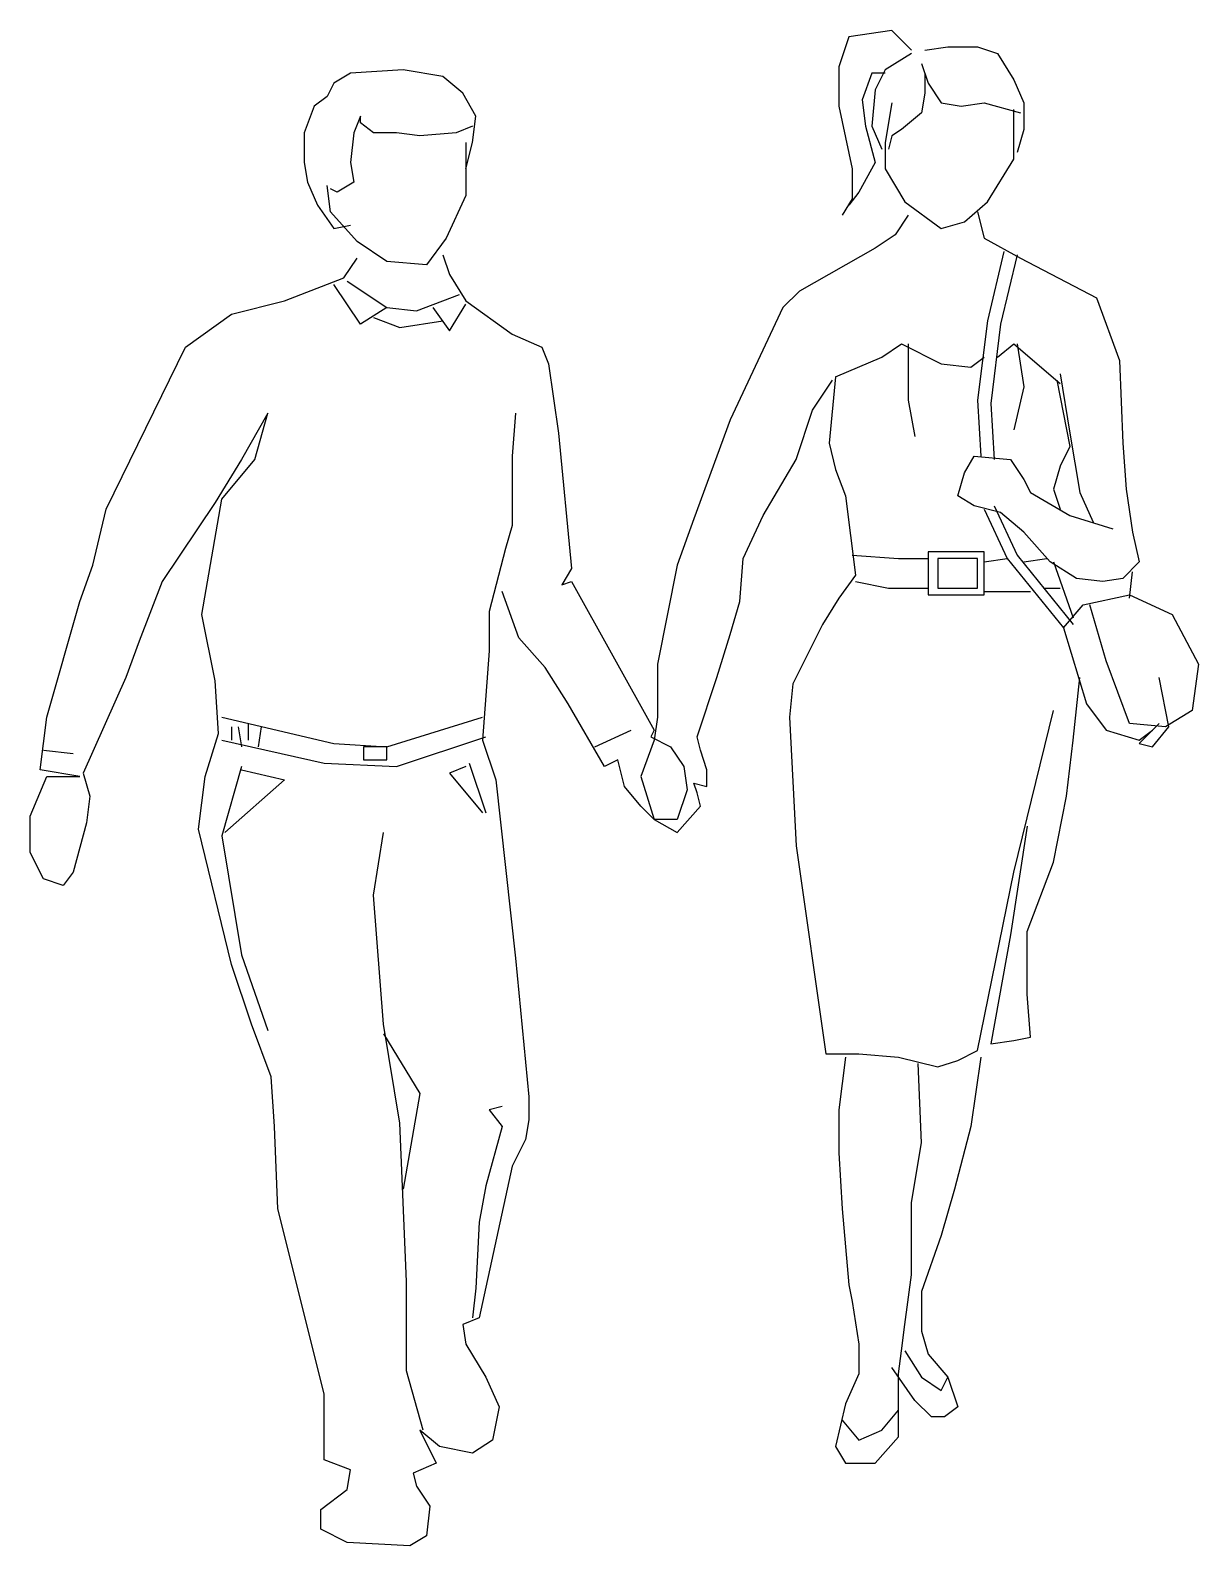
# Model space of a CAD drawing. Header units: millimetres. Extents: x -1573.91 to -1572.68, y 1787.93 to 1789.53.
import ezdxf

# ---------------------------------------------------------------- set-up
doc = ezdxf.new("R2010")
doc.units = ezdxf.units.MM
doc.header["$LTSCALE"] = 10
doc.layers.add('Humanos', color=2, linetype='Continuous')

msp = doc.modelspace()

# ---------------------------------------------------------------- linework, layer by layer
at = {"layer": 'Humanos'}
for p, q in [((-1573.0027, 1789.5296), (-1573.0479, 1789.5227)), ((-1572.9818, 1789.5087), (-1573.0027, 1789.5296)), ((-1573.0479, 1789.5227), (-1573.0584, 1789.4913)), ((-1572.9679, 1789.5087), (-1572.9435, 1789.5122)), ((-1572.9435, 1789.5122), (-1572.9122, 1789.5122)), ((-1572.9122, 1789.5122), (-1572.8913, 1789.5053)), ((-1572.9818, 1789.5053), (-1573.0097, 1789.4879)), ((-1572.9714, 1789.4948), (-1572.9644, 1789.4739)), ((-1572.8913, 1789.5053), (-1572.8739, 1789.4774)), ((-1573.5734, 1789.4844), (-1573.5908, 1789.4739)), ((-1573.5177, 1789.4879), (-1573.5734, 1789.4844)), ((-1573.476, 1789.4809), (-1573.5177, 1789.4879)), ((-1573.4551, 1789.4635), (-1573.476, 1789.4809)), ((-1573.0584, 1789.4913), (-1573.0584, 1789.4496)), ((-1573.0236, 1789.4844), (-1573.034, 1789.4565)), ((-1573.0097, 1789.4844), (-1573.0236, 1789.4844)), ((-1573.0097, 1789.4879), (-1573.0201, 1789.467)), ((-1572.9679, 1789.4844), (-1572.9679, 1789.4635)), ((-1573.5908, 1789.4739), (-1573.5978, 1789.46)), ((-1573.4412, 1789.4391), (-1573.4551, 1789.4635)), ((-1573.0201, 1789.467), (-1573.0236, 1789.4287)), ((-1572.9679, 1789.4635), (-1572.9714, 1789.4426)), ((-1572.9644, 1789.4739), (-1572.9505, 1789.4531)), ((-1572.8739, 1789.4774), (-1572.8635, 1789.4531)), ((-1573.6117, 1789.4496), (-1573.6221, 1789.4217)), ((-1573.5978, 1789.46), (-1573.6117, 1789.4496)), ((-1573.0584, 1789.4496), (-1573.0445, 1789.3835)), ((-1573.034, 1789.4565), (-1573.0305, 1789.4287)), ((-1573.0027, 1789.4531), (-1573.0097, 1789.4113)), ((-1572.9505, 1789.4531), (-1572.9296, 1789.4496)), ((-1572.9296, 1789.4496), (-1572.9053, 1789.4531)), ((-1572.9053, 1789.4531), (-1572.867, 1789.4426)), ((-1572.8739, 1789.4148), (-1572.8739, 1789.4461)), ((-1572.8635, 1789.4531), (-1572.8635, 1789.4252)), ((-1573.563, 1789.4391), (-1573.5699, 1789.4217)), ((-1573.563, 1789.4322), (-1573.563, 1789.4391)), ((-1573.5491, 1789.4217), (-1573.563, 1789.4322)), ((-1573.4447, 1789.4113), (-1573.4412, 1789.4391)), ((-1572.9714, 1789.4426), (-1572.9923, 1789.4252)), ((-1573.6221, 1789.4217), (-1573.6221, 1789.3904)), ((-1573.5699, 1789.4217), (-1573.5734, 1789.3904)), ((-1573.5247, 1789.4217), (-1573.5491, 1789.4217)), ((-1573.5003, 1789.4183), (-1573.5247, 1789.4217)), ((-1573.4621, 1789.4217), (-1573.5003, 1789.4183)), ((-1573.4447, 1789.4287), (-1573.4621, 1789.4217)), ((-1573.0305, 1789.4287), (-1573.0201, 1789.3904)), ((-1573.0236, 1789.4287), (-1573.0131, 1789.4043)), ((-1573.0027, 1789.4183), (-1573.0062, 1789.4043)), ((-1572.9923, 1789.4252), (-1573.0027, 1789.4183)), ((-1572.8739, 1789.3939), (-1572.8739, 1789.4148)), ((-1572.8635, 1789.4252), (-1572.8705, 1789.4009)), ((-1573.4516, 1789.4113), (-1573.4516, 1789.3835)), ((-1573.4516, 1789.3835), (-1573.4447, 1789.4113)), ((-1573.0097, 1789.4113), (-1573.0097, 1789.3835)), ((-1573.6221, 1789.3904), (-1573.6187, 1789.3695)), ((-1573.5734, 1789.3904), (-1573.5699, 1789.3695)), ((-1573.4516, 1789.3835), (-1573.4516, 1789.3556)), ((-1573.0445, 1789.3835), (-1573.0445, 1789.3521)), ((-1573.0201, 1789.3904), (-1573.0375, 1789.3591)), ((-1573.0097, 1789.3835), (-1572.9888, 1789.3487)), ((-1572.9018, 1789.3487), (-1572.8739, 1789.3939)), ((-1573.6187, 1789.3695), (-1573.6082, 1789.3452)), ((-1573.5943, 1789.3382), (-1573.5978, 1789.3661)), ((-1573.5699, 1789.3695), (-1573.5873, 1789.3591)), ((-1573.5873, 1789.3591), (-1573.5943, 1789.3626)), ((-1573.4516, 1789.3556), (-1573.4725, 1789.3104)), ((-1573.0445, 1789.3521), (-1573.0549, 1789.3347)), ((-1573.0375, 1789.3591), (-1573.0479, 1789.3452)), ((-1573.6082, 1789.3452), (-1573.5908, 1789.3208)), ((-1573.5665, 1789.3069), (-1573.5943, 1789.3382)), ((-1572.9853, 1789.3347), (-1572.9992, 1789.3139)), ((-1572.9888, 1789.3487), (-1572.9505, 1789.3208)), ((-1572.9261, 1789.3278), (-1572.9018, 1789.3487)), ((-1572.9122, 1789.3382), (-1572.9053, 1789.3104)), ((-1573.5908, 1789.3208), (-1573.5734, 1789.3243)), ((-1572.9505, 1789.3208), (-1572.9261, 1789.3278)), ((-1573.5351, 1789.286), (-1573.5665, 1789.3069)), ((-1573.4725, 1789.3104), (-1573.4934, 1789.2825)), ((-1572.9992, 1789.3139), (-1573.0201, 1789.2999)), ((-1572.9053, 1789.3104), (-1572.867, 1789.2895)), ((-1573.5804, 1789.2686), (-1573.5665, 1789.2895)), ((-1573.4934, 1789.2825), (-1573.5351, 1789.286)), ((-1573.476, 1789.293), (-1573.469, 1789.2721)), ((-1573.0201, 1789.2999), (-1573.1001, 1789.2547)), ((-1572.8844, 1789.2965), (-1572.9018, 1789.2234)), ((-1572.8705, 1789.293), (-1572.8879, 1789.2199)), ((-1572.867, 1789.2895), (-1572.7869, 1789.2477)), ((-1573.469, 1789.2721), (-1573.4516, 1789.2443)), ((-1573.643, 1789.2443), (-1573.5804, 1789.2686)), ((-1573.563, 1789.2199), (-1573.5908, 1789.2617)), ((-1573.5769, 1789.2651), (-1573.5351, 1789.2373)), ((-1573.1001, 1789.2547), (-1573.1175, 1789.2373)), ((-1573.6987, 1789.2303), (-1573.643, 1789.2443)), ((-1573.5038, 1789.2338), (-1573.4586, 1789.2512)), ((-1573.469, 1789.2129), (-1573.4516, 1789.2408)), ((-1573.4516, 1789.2443), (-1573.4029, 1789.2095)), ((-1572.7869, 1789.2477), (-1572.7626, 1789.1816)), ((-1573.7474, 1789.1955), (-1573.6987, 1789.2303)), ((-1573.5351, 1789.2373), (-1573.563, 1789.2199)), ((-1573.5491, 1789.2269), (-1573.5212, 1789.2164)), ((-1573.5351, 1789.2373), (-1573.5038, 1789.2338)), ((-1573.5212, 1789.2164), (-1573.476, 1789.2234)), ((-1573.4864, 1789.2373), (-1573.469, 1789.2129)), ((-1573.1175, 1789.2373), (-1573.1732, 1789.119)), ((-1572.9018, 1789.2234), (-1572.9122, 1789.1399)), ((-1573.4029, 1789.2095), (-1573.3716, 1789.1955)), ((-1572.8879, 1789.2199), (-1572.8983, 1789.1364)), ((-1573.8309, 1789.025), (-1573.7474, 1789.1955)), ((-1573.3716, 1789.1955), (-1573.3646, 1789.1781)), ((-1573.0131, 1789.1851), (-1572.9923, 1789.199)), ((-1572.9923, 1789.199), (-1572.9505, 1789.1781)), ((-1572.9853, 1789.199), (-1572.9853, 1789.1399)), ((-1572.8913, 1789.1851), (-1572.8739, 1789.199)), ((-1572.8739, 1789.199), (-1572.8252, 1789.1573)), ((-1572.8705, 1789.199), (-1572.8635, 1789.1538)), ((-1573.3646, 1789.1781), (-1573.3542, 1789.1051)), ((-1573.0619, 1789.1642), (-1573.0131, 1789.1851)), ((-1572.9505, 1789.1781), (-1572.9192, 1789.1747)), ((-1572.9192, 1789.1747), (-1572.9053, 1789.1851)), ((-1572.7626, 1789.1816), (-1572.7591, 1789.0946)), ((-1573.0862, 1789.1294), (-1573.0653, 1789.1607)), ((-1573.0619, 1789.1642), (-1573.0688, 1789.0946)), ((-1572.8287, 1789.1607), (-1572.8148, 1789.0911)), ((-1572.8252, 1789.1677), (-1572.8148, 1789.1051)), ((-1572.8635, 1789.1538), (-1572.8739, 1789.1085)), ((-1573.1036, 1789.0772), (-1573.0862, 1789.1294)), ((-1572.9853, 1789.1399), (-1572.9783, 1789.1016)), ((-1572.9122, 1789.1399), (-1572.9087, 1789.0807)), ((-1572.8983, 1789.1364), (-1572.8948, 1789.0772)), ((-1573.6604, 1789.1259), (-1573.6883, 1789.0772)), ((-1573.6743, 1789.0772), (-1573.6604, 1789.1259)), ((-1573.3994, 1789.1259), (-1573.4029, 1789.0807)), ((-1573.1732, 1789.119), (-1573.2115, 1789.0146)), ((-1573.3542, 1789.1051), (-1573.3403, 1788.9624)), ((-1573.0688, 1789.0946), (-1573.0619, 1789.0668)), ((-1572.8148, 1789.1051), (-1572.8043, 1789.0424)), ((-1572.7591, 1789.0946), (-1572.7556, 1789.0459)), ((-1573.4029, 1789.0807), (-1573.4029, 1789.0076)), ((-1572.9261, 1789.0633), (-1572.9157, 1789.0807)), ((-1572.9157, 1789.0807), (-1572.8774, 1789.0772)), ((-1572.8148, 1789.0911), (-1572.8252, 1789.0703)), ((-1573.6883, 1789.0772), (-1573.7161, 1789.032)), ((-1573.7091, 1789.0355), (-1573.6743, 1789.0772)), ((-1573.1384, 1789.0181), (-1573.1036, 1789.0772)), ((-1573.0619, 1789.0668), (-1573.0514, 1789.0389)), ((-1572.9331, 1789.0389), (-1572.9261, 1789.0633)), ((-1572.8774, 1789.0772), (-1572.8635, 1789.0563)), ((-1572.8252, 1789.0703), (-1572.8322, 1789.0459)), ((-1572.8635, 1789.0563), (-1572.8565, 1789.0424)), ((-1573.7161, 1789.032), (-1573.7718, 1788.9485)), ((-1573.73, 1788.9137), (-1573.7091, 1789.0355)), ((-1573.0514, 1789.0389), (-1573.041, 1788.9554)), ((-1572.9157, 1789.0285), (-1572.9331, 1789.0389)), ((-1572.8565, 1789.0424), (-1572.8148, 1789.0181)), ((-1572.8322, 1789.0459), (-1572.8252, 1789.025)), ((-1572.8043, 1789.0424), (-1572.7904, 1789.0111)), ((-1572.7556, 1789.0459), (-1572.7487, 1789.0007)), ((-1573.8449, 1788.9659), (-1573.8309, 1789.025)), ((-1573.2115, 1789.0146), (-1573.2289, 1788.9659)), ((-1573.1593, 1788.9728), (-1573.1384, 1789.0181)), ((-1572.8879, 1789.0215), (-1572.9157, 1789.0285)), ((-1572.9053, 1789.025), (-1572.8809, 1788.9728)), ((-1572.8948, 1789.0285), (-1572.8705, 1788.9763)), ((-1572.8635, 1789.0007), (-1572.8879, 1789.0215)), ((-1572.8148, 1789.0181), (-1572.7695, 1789.0041)), ((-1573.4029, 1789.0076), (-1573.4099, 1788.9833)), ((-1572.8357, 1788.9693), (-1572.8635, 1789.0007)), ((-1572.7487, 1789.0007), (-1572.7417, 1788.9693)), ((-1573.4099, 1788.9833), (-1573.4273, 1788.9171)), ((-1573.1628, 1788.9276), (-1573.1593, 1788.9728)), ((-1573.0445, 1788.9763), (-1572.9957, 1788.9728)), ((-1572.9957, 1788.9728), (-1572.9644, 1788.9728)), ((-1572.9644, 1788.9798), (-1572.9644, 1788.9345)), ((-1572.9053, 1788.9798), (-1572.9644, 1788.9798)), ((-1572.954, 1788.9728), (-1572.954, 1788.9415)), ((-1572.9122, 1788.9728), (-1572.954, 1788.9728)), ((-1572.9122, 1788.9415), (-1572.9122, 1788.9728)), ((-1572.9053, 1788.9345), (-1572.9053, 1788.9798)), ((-1572.9053, 1788.9693), (-1572.8809, 1788.9728)), ((-1572.8809, 1788.9728), (-1572.8217, 1788.8997)), ((-1572.8705, 1788.9763), (-1572.8113, 1788.9032)), ((-1572.8635, 1788.9693), (-1572.8391, 1788.9728)), ((-1572.8078, 1788.9519), (-1572.8357, 1788.9693)), ((-1572.8322, 1788.9693), (-1572.8113, 1788.9102)), ((-1572.7417, 1788.9693), (-1572.7591, 1788.9519)), ((-1573.8588, 1788.9276), (-1573.8449, 1788.9659)), ((-1573.3403, 1788.9624), (-1573.3507, 1788.945)), ((-1573.2289, 1788.9659), (-1573.2498, 1788.8615)), ((-1573.041, 1788.9554), (-1573.0584, 1788.9311)), ((-1572.78, 1788.9485), (-1572.8078, 1788.9519)), ((-1572.7591, 1788.9519), (-1572.78, 1788.9485)), ((-1572.7521, 1788.9311), (-1572.7487, 1788.9589)), ((-1573.7718, 1788.9485), (-1573.7961, 1788.8858)), ((-1573.3959, 1788.8893), (-1573.4133, 1788.938)), ((-1573.3507, 1788.945), (-1573.3403, 1788.9485)), ((-1573.3403, 1788.9485), (-1573.2533, 1788.7919)), ((-1573.041, 1788.9485), (-1573.0062, 1788.9415)), ((-1573.0062, 1788.9415), (-1572.9644, 1788.9415)), ((-1572.9644, 1788.9345), (-1572.9053, 1788.9345)), ((-1572.954, 1788.9415), (-1572.9122, 1788.9415)), ((-1572.9053, 1788.938), (-1572.8565, 1788.938)), ((-1572.8426, 1788.9415), (-1572.8252, 1788.9415)), ((-1572.8009, 1788.9241), (-1572.7521, 1788.9345)), ((-1572.7521, 1788.9345), (-1572.7069, 1788.9137)), ((-1573.8936, 1788.8058), (-1573.8588, 1788.9276)), ((-1573.1732, 1788.8928), (-1573.1628, 1788.9276)), ((-1573.0584, 1788.9311), (-1573.0758, 1788.9032)), ((-1572.8217, 1788.8997), (-1572.8009, 1788.9241)), ((-1572.7765, 1788.8649), (-1572.7939, 1788.9241)), ((-1573.7161, 1788.8441), (-1573.73, 1788.9137)), ((-1573.4273, 1788.9171), (-1573.4273, 1788.8754)), ((-1573.0758, 1788.9032), (-1573.1071, 1788.8406)), ((-1572.7069, 1788.9137), (-1572.6791, 1788.8615)), ((-1573.3681, 1788.858), (-1573.3959, 1788.8893)), ((-1573.1871, 1788.8475), (-1573.1732, 1788.8928)), ((-1572.8217, 1788.8997), (-1572.7974, 1788.8197)), ((-1573.7961, 1788.8858), (-1573.8101, 1788.8475)), ((-1573.4273, 1788.8754), (-1573.4342, 1788.7814)), ((-1573.3437, 1788.8197), (-1573.3681, 1788.858)), ((-1573.2498, 1788.8615), (-1573.2498, 1788.8058)), ((-1572.7521, 1788.7988), (-1572.7765, 1788.8649)), ((-1572.6791, 1788.8615), (-1572.686, 1788.8127)), ((-1573.8101, 1788.8475), (-1573.8553, 1788.7466)), ((-1573.7126, 1788.7884), (-1573.7161, 1788.8441)), ((-1573.208, 1788.7849), (-1573.1871, 1788.8475)), ((-1573.1071, 1788.8406), (-1573.1106, 1788.8058)), ((-1572.8113, 1788.7814), (-1572.8043, 1788.8475)), ((-1572.7104, 1788.7953), (-1572.7208, 1788.8475)), ((-1573.3055, 1788.7536), (-1573.3437, 1788.8197)), ((-1572.8739, 1788.6422), (-1572.8322, 1788.8127)), ((-1572.7974, 1788.8197), (-1572.7765, 1788.7919)), ((-1572.686, 1788.8127), (-1572.7139, 1788.7953)), ((-1573.9005, 1788.7501), (-1573.8936, 1788.8058)), ((-1573.7091, 1788.8058), (-1573.5908, 1788.7779)), ((-1573.6987, 1788.7953), (-1573.6987, 1788.7814)), ((-1573.6917, 1788.7953), (-1573.6883, 1788.7745)), ((-1573.6813, 1788.7988), (-1573.6813, 1788.7814)), ((-1573.6674, 1788.7953), (-1573.6709, 1788.7745)), ((-1573.5351, 1788.7745), (-1573.4342, 1788.8058)), ((-1573.3159, 1788.7745), (-1573.2776, 1788.7919)), ((-1573.2533, 1788.7919), (-1573.2567, 1788.7849)), ((-1573.2498, 1788.8058), (-1573.2533, 1788.7814)), ((-1573.1106, 1788.8058), (-1573.1036, 1788.6701)), ((-1572.7765, 1788.7919), (-1572.7417, 1788.7814)), ((-1572.7139, 1788.7953), (-1572.7521, 1788.7988)), ((-1572.7208, 1788.7988), (-1572.7417, 1788.7779)), ((-1572.7417, 1788.7814), (-1572.7278, 1788.7919)), ((-1572.7278, 1788.7745), (-1572.7104, 1788.7953)), ((-1573.7265, 1788.7431), (-1573.7126, 1788.7884)), ((-1573.7091, 1788.7814), (-1573.6013, 1788.7571)), ((-1573.5908, 1788.7779), (-1573.5351, 1788.7745)), ((-1573.5247, 1788.7536), (-1573.4307, 1788.7849)), ((-1573.4342, 1788.7814), (-1573.4203, 1788.7397)), ((-1573.2533, 1788.7814), (-1573.2672, 1788.7431)), ((-1573.2567, 1788.7849), (-1573.2359, 1788.7745)), ((-1573.2045, 1788.771), (-1573.208, 1788.7849)), ((-1572.8183, 1788.7223), (-1572.8113, 1788.7814)), ((-1572.7417, 1788.7779), (-1572.7278, 1788.7745)), ((-1573.8971, 1788.771), (-1573.8657, 1788.7675)), ((-1573.5595, 1788.7745), (-1573.5595, 1788.7605)), ((-1573.5351, 1788.7745), (-1573.5595, 1788.7745)), ((-1573.5595, 1788.7605), (-1573.5351, 1788.7605)), ((-1573.5351, 1788.7605), (-1573.5351, 1788.7745)), ((-1573.2915, 1788.7605), (-1573.3055, 1788.7536)), ((-1573.2846, 1788.7327), (-1573.2915, 1788.7605)), ((-1573.2359, 1788.7745), (-1573.2219, 1788.7536)), ((-1573.1976, 1788.7501), (-1573.2045, 1788.771)), ((-1573.911, 1788.7014), (-1573.8936, 1788.7431)), ((-1573.8588, 1788.7431), (-1573.9005, 1788.7501)), ((-1573.8936, 1788.7431), (-1573.8588, 1788.7431)), ((-1573.8553, 1788.7466), (-1573.8483, 1788.7223)), ((-1573.7335, 1788.6875), (-1573.7265, 1788.7431)), ((-1573.6883, 1788.7536), (-1573.7091, 1788.6805)), ((-1573.6883, 1788.7501), (-1573.643, 1788.7397)), ((-1573.6013, 1788.7571), (-1573.5247, 1788.7536)), ((-1573.4516, 1788.7536), (-1573.469, 1788.7466)), ((-1573.469, 1788.7466), (-1573.4342, 1788.7049)), ((-1573.4481, 1788.7571), (-1573.4307, 1788.7049)), ((-1573.2672, 1788.7431), (-1573.2533, 1788.6979)), ((-1573.2219, 1788.7536), (-1573.2185, 1788.7292)), ((-1573.1976, 1788.7327), (-1573.1976, 1788.7501)), ((-1573.643, 1788.7397), (-1573.7057, 1788.684)), ((-1573.4203, 1788.7397), (-1573.3994, 1788.5517)), ((-1573.2672, 1788.7118), (-1573.2846, 1788.7327)), ((-1573.2185, 1788.7292), (-1573.2289, 1788.6979)), ((-1573.2115, 1788.7362), (-1573.1976, 1788.7327)), ((-1573.208, 1788.7257), (-1573.2115, 1788.7362)), ((-1573.8483, 1788.7223), (-1573.8518, 1788.6944)), ((-1573.2533, 1788.6979), (-1573.2672, 1788.7118)), ((-1573.2289, 1788.684), (-1573.2045, 1788.7118)), ((-1573.2045, 1788.7118), (-1573.208, 1788.7257)), ((-1572.8322, 1788.6527), (-1572.8183, 1788.7223)), ((-1573.911, 1788.6631), (-1573.911, 1788.7014)), ((-1573.2289, 1788.6979), (-1573.2533, 1788.6979)), ((-1573.2533, 1788.6979), (-1573.2289, 1788.684)), ((-1573.8518, 1788.6944), (-1573.8657, 1788.6422)), ((-1573.6987, 1788.5448), (-1573.7335, 1788.6875)), ((-1573.7091, 1788.6805), (-1573.6883, 1788.5552)), ((-1573.5491, 1788.6179), (-1573.5386, 1788.684)), ((-1572.86, 1788.6909), (-1572.8774, 1788.5761)), ((-1573.8971, 1788.6353), (-1573.911, 1788.6631)), ((-1573.1036, 1788.6701), (-1573.0723, 1788.4508)), ((-1572.86, 1788.5796), (-1572.8322, 1788.6527)), ((-1573.8762, 1788.6283), (-1573.8971, 1788.6353)), ((-1573.8657, 1788.6422), (-1573.8762, 1788.6283)), ((-1572.9122, 1788.4543), (-1572.8739, 1788.6422)), ((-1573.5386, 1788.4821), (-1573.5491, 1788.6179)), ((-1572.8774, 1788.5761), (-1572.8983, 1788.4613)), ((-1572.86, 1788.5135), (-1572.86, 1788.5796)), ((-1573.6883, 1788.5552), (-1573.6604, 1788.4752)), ((-1573.3994, 1788.5517), (-1573.3855, 1788.4056)), ((-1573.6778, 1788.4821), (-1573.6987, 1788.5448)), ((-1572.8565, 1788.4682), (-1572.86, 1788.5135)), ((-1573.6569, 1788.4265), (-1573.6778, 1788.4821)), ((-1573.5212, 1788.3777), (-1573.5386, 1788.4821)), ((-1573.5386, 1788.4717), (-1573.5003, 1788.4091)), ((-1572.8983, 1788.4613), (-1572.8739, 1788.4647)), ((-1572.8739, 1788.4647), (-1572.8565, 1788.4682)), ((-1573.0723, 1788.4508), (-1573.0375, 1788.4508)), ((-1573.0514, 1788.4473), (-1573.0584, 1788.3917)), ((-1573.0375, 1788.4508), (-1572.9957, 1788.4473)), ((-1572.9957, 1788.4473), (-1572.954, 1788.4369)), ((-1572.9714, 1788.3569), (-1572.9749, 1788.4404)), ((-1572.954, 1788.4369), (-1572.9331, 1788.4439)), ((-1572.9331, 1788.4439), (-1572.9122, 1788.4543)), ((-1572.9087, 1788.4473), (-1572.9192, 1788.3743)), ((-1573.6535, 1788.3743), (-1573.6569, 1788.4265)), ((-1573.5003, 1788.4091), (-1573.5177, 1788.3081)), ((-1573.4133, 1788.3951), (-1573.4273, 1788.3917)), ((-1573.4273, 1788.3917), (-1573.4133, 1788.3743)), ((-1573.3855, 1788.4056), (-1573.3855, 1788.3812)), ((-1573.0584, 1788.3917), (-1573.0584, 1788.3464)), ((-1573.5143, 1788.2107), (-1573.5212, 1788.3777)), ((-1573.3855, 1788.3812), (-1573.389, 1788.3603)), ((-1573.65, 1788.2873), (-1573.6535, 1788.3743)), ((-1573.4133, 1788.3743), (-1573.4307, 1788.3116)), ((-1573.389, 1788.3603), (-1573.4029, 1788.3325)), ((-1572.9192, 1788.3743), (-1572.9366, 1788.3081)), ((-1573.0584, 1788.3464), (-1573.0549, 1788.2873)), ((-1572.9818, 1788.2942), (-1572.9714, 1788.3569)), ((-1573.4029, 1788.3325), (-1573.4377, 1788.1724)), ((-1573.4307, 1788.3116), (-1573.4377, 1788.2733)), ((-1572.9366, 1788.3081), (-1572.9505, 1788.2594)), ((-1573.6013, 1788.0924), (-1573.65, 1788.2873)), ((-1573.0549, 1788.2873), (-1573.0479, 1788.2072)), ((-1572.9818, 1788.2177), (-1572.9818, 1788.2942)), ((-1573.4377, 1788.2733), (-1573.4412, 1788.2037)), ((-1572.9505, 1788.2594), (-1572.9714, 1788.2003)), ((-1572.9888, 1788.1655), (-1572.9818, 1788.2177)), ((-1573.5143, 1788.1167), (-1573.5143, 1788.2107)), ((-1573.4412, 1788.2037), (-1573.4447, 1788.1724)), ((-1573.0479, 1788.2072), (-1573.0445, 1788.1898)), ((-1572.9714, 1788.2003), (-1572.9714, 1788.1585)), ((-1573.0445, 1788.1898), (-1573.0375, 1788.1446)), ((-1573.4377, 1788.1724), (-1573.4551, 1788.1655)), ((-1573.4551, 1788.1655), (-1573.4516, 1788.1446)), ((-1572.9923, 1788.1376), (-1572.9888, 1788.1655)), ((-1572.9714, 1788.1585), (-1572.9644, 1788.1341)), ((-1573.4516, 1788.1446), (-1573.4307, 1788.1098)), ((-1573.0375, 1788.1446), (-1573.0375, 1788.1133)), ((-1572.9957, 1788.1133), (-1572.9923, 1788.1376)), ((-1572.9888, 1788.1376), (-1572.9714, 1788.1098)), ((-1572.9783, 1788.0854), (-1573.0027, 1788.1202)), ((-1572.9644, 1788.1341), (-1572.9435, 1788.1098)), ((-1573.4969, 1788.0541), (-1573.5143, 1788.1167)), ((-1573.4307, 1788.1098), (-1573.4168, 1788.0785)), ((-1573.0375, 1788.1133), (-1573.0514, 1788.0819)), ((-1572.9957, 1788.0471), (-1572.9957, 1788.1133)), ((-1572.9714, 1788.1098), (-1572.9505, 1788.0959)), ((-1572.9505, 1788.0959), (-1572.9435, 1788.1098)), ((-1572.9435, 1788.1098), (-1572.9331, 1788.0785)), ((-1573.6013, 1788.0228), (-1573.6013, 1788.0924)), ((-1573.4168, 1788.0785), (-1573.4238, 1788.0437)), ((-1573.0514, 1788.0819), (-1573.0619, 1788.0367)), ((-1573.0131, 1788.0541), (-1572.9957, 1788.075)), ((-1572.9609, 1788.068), (-1572.9783, 1788.0854)), ((-1572.9331, 1788.0785), (-1572.947, 1788.068)), ((-1573.0549, 1788.0645), (-1573.0375, 1788.0437)), ((-1572.947, 1788.068), (-1572.9609, 1788.068)), ((-1573.5003, 1788.0541), (-1573.4829, 1788.0193)), ((-1573.4795, 1788.0367), (-1573.5003, 1788.0541)), ((-1573.4238, 1788.0437), (-1573.4447, 1788.0297)), ((-1573.0375, 1788.0437), (-1573.0131, 1788.0541)), ((-1573.0201, 1788.0193), (-1572.9957, 1788.0471)), ((-1573.4447, 1788.0297), (-1573.4795, 1788.0367)), ((-1573.0619, 1788.0367), (-1573.0514, 1788.0193)), ((-1573.5734, 1788.0123), (-1573.6013, 1788.0228)), ((-1573.5769, 1787.9915), (-1573.5734, 1788.0123)), ((-1573.4829, 1788.0193), (-1573.5073, 1788.0089)), ((-1573.5073, 1788.0089), (-1573.5038, 1787.9949)), ((-1573.0514, 1788.0193), (-1573.0201, 1788.0193)), ((-1573.5038, 1787.9949), (-1573.4899, 1787.9741)), ((-1573.6047, 1787.9706), (-1573.5769, 1787.9915)), ((-1573.6047, 1787.9497), (-1573.6047, 1787.9706)), ((-1573.4899, 1787.9741), (-1573.4934, 1787.9427)), ((-1573.5769, 1787.9358), (-1573.6047, 1787.9497)), ((-1573.5108, 1787.9323), (-1573.5769, 1787.9358)), ((-1573.4934, 1787.9427), (-1573.5108, 1787.9323))]:
    msp.add_line(p, q, dxfattribs=at)

doc.saveas('drawing.dxf')
